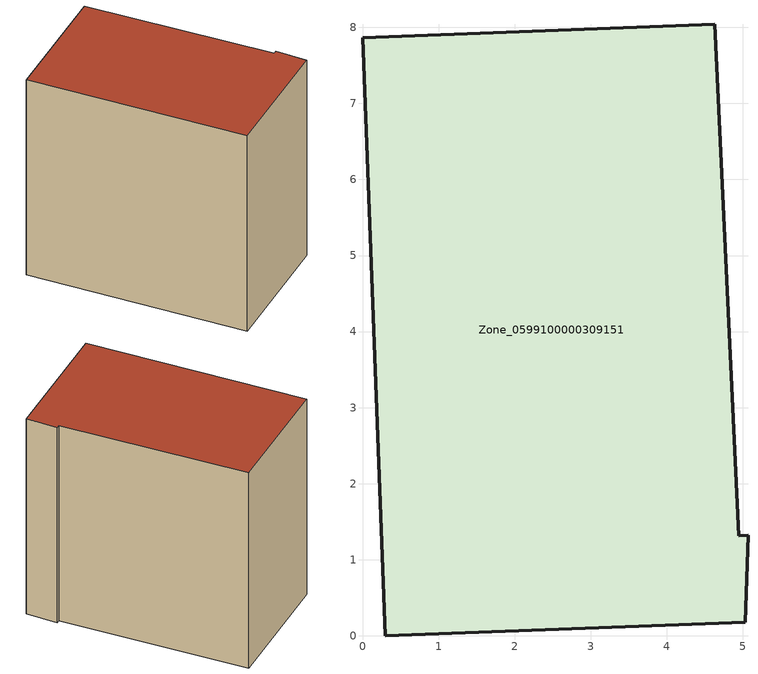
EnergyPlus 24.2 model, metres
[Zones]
Zone_0599100000309151
 floor ground (C_G): 0.3,0 0,7.87 4.63,8.04 4.95,1.31 5.07,1.32 5.04,0.18 z0
 wall outside (C_F): 0.3,0 5.04,0.18 5.07,1.32 4.95,1.31 4.63,8.04 0,7.87 0.3,0 z0:7.71
 roof outside (C_R): 0,7.87 0.3,0 5.04,0.18 5.07,1.32 4.95,1.31 4.63,8.04 z7.71
[BUILDING]
Pand.0599100000309151: North Axis=0; Terrain=City; Loads Convergence Tolerance Value=0.04; Temperature Convergence Tolerance Value=0.4; Solar Distribution=FullExterior; Maximum Number of Warmup Days=25; Minimum Number of Warmup Days=1
[Site:Location]
Rotterdam.The.Hague.AP_ZH_NLD Design_Conditions: Latitude=51.96; Longitude=4.45; Time Zone=1; Elevation=-4.5
[SITE:GROUNDTEMPERATURE:BUILDINGSURFACE]
18, 18, 18, 18, 18, 18, 18, 18, 18, 18, 18, 18
[MATERIAL] Thermal Absorptance=0.9; Solar Absorptance=0.7; Visible Absorptance=0.7
Name | Roughness | Thickness | Conductivity | Density | Specific Heat
G.TI.1946 | MediumSmooth | 0.15 | 1 | 540 | 1210
F.TI.1946 | Rough | 0.3 | 0.857143 | 1920 | 840
R.TI.1946 | MediumRough | 0.2 | 0.1 | 1500 | 1000
[CONSTRUCTION]
C_G: G.TI.1946
C_F: F.TI.1946
C_R: R.TI.1946
[ZONE]
Zone_0599100000309151: Type=1; Multiplier=1; Ceiling Height=Autocalculate; Volume=Autocalculate; Floor Area=autocalculate; Part of Total Floor Area=Yes
[ZONEINFILTRATION:DESIGNFLOWRATE]
Infil_Zone_0599100000309151: Zone or ZoneList or Space or SpaceList=Zone_0599100000309151; Schedule=AlwaysOn; Design Flow Rate Calculation Method=Flow/Area; Flow Rate per Floor Area=0.003; Constant Term Coefficient=1; Temperature Term Coefficient=0; Velocity Term Coefficient=0; Velocity Squared Term Coefficient=0
[HVACTEMPLATE:ZONE:IDEALLOADSAIRSYSTEM]
Zone_0599100000309151: Maximum Heating Supply Air Temperature=50; Minimum Cooling Supply Air Temperature=13; Maximum Heating Supply Air Humidity Ratio=0.0156; Minimum Cooling Supply Air Humidity Ratio=0.0077; Heating Limit=NoLimit; Cooling Limit=NoLimit; Dehumidification Control Type=ConstantSensibleHeatRatio; Cooling Sensible Heat Ratio=0.7; Dehumidification Setpoint=60; Humidification Control Type=None; Humidification Setpoint=30; Outdoor Air Method=None; Outdoor Air Flow Rate per Person=0.00944; Outdoor Air Flow Rate per Zone Floor Area=0; Outdoor Air Flow Rate per Zone=0; Demand Controlled Ventilation Type=None; Outdoor Air Economizer Type=NoEconomizer; Heat Recovery Type=None; Sensible Heat Recovery Effectiveness=0.7; Latent Heat Recovery Effectiveness=0.65
[ZONECONTROL:THERMOSTAT]
ThermostatControl_Zone_0599100000309151: Zone or ZoneList=Zone_0599100000309151; Control Type Schedule=DualSetpointControlType; Control 1=Thermostat_Zone_0599100000309151; Temperature Difference Between Cutout And Setpoint=0
[THERMOSTATSETPOINT:DUALSETPOINT]
Thermostat_Zone_0599100000309151: Heating Setpoint Temperature Schedule=HeatingSetpoint_Zone_0599100000309151; Cooling Setpoint Temperature Schedule=CoolingSetpoint_Zone_0599100000309151
[SCHEDULE:COMPACT]
HeatingSetpoint_Zone_0599100000309151: Through: 12/31, For: AllDays, Until: 24:00, 21
CoolingSetpoint_Zone_0599100000309151: Through: 12/31, For: AllDays, Until: 24:00, 24
DualSetpointControlType: Through: 12/31, For: AllDays, Until: 24:00, 4
AlwaysOn: Through: 12/31, For: AllDays, Until: 24:00, 1
